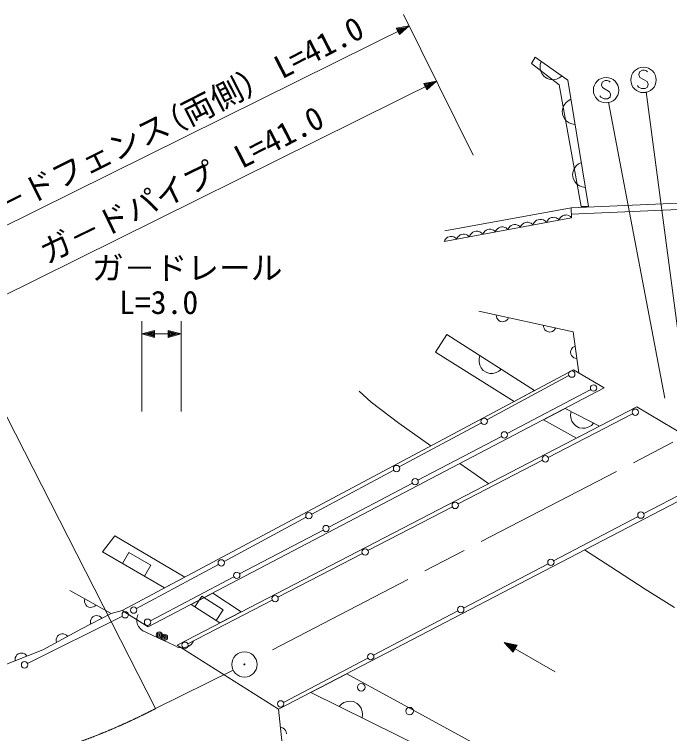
# Model space of a CAD drawing. Units: millimetres, scale not verified. Extents: x 40000 to 680000, y 20000 to 380000.
# Drawn here: x 342216 to 393798, y 272053 to 328669 of the extents above; entities that cross this region are included whole.
import ezdxf
from ezdxf.enums import TextEntityAlignment as Align

# ---------------------------------------------------------------- set-up
doc = ezdxf.new("R2010")
doc.units = ezdxf.units.MM
doc.header["$LTSCALE"] = 1000
doc.linetypes.add('CHAIN', pattern=[18.5, 12, -1.5, 3.5, -1.5])
for name, color, linetype, lineweight in [('M-BGD', 7, 'Continuous', 13), ('M-BGD-EXST', 7, 'Continuous', 13), ('M-BMK', 2, 'CHAIN', 13), ('M-BMK-SRVR', 3, 'Continuous', 13), ('M-STR-HTXT', 7, 'Continuous', 13), ('M-STR-STR1', 1, 'Continuous', 13)]:
    doc.layers.add(name, color=color, linetype=linetype, lineweight=lineweight)
doc.styles.add('ＭＳ ゴシック', font='')
doc.styles.get('ＭＳ ゴシック').set_extended_font_data('MS Gothic')

msp = doc.modelspace()

# ---------------------------------------------------------------- linework, layer by layer
at = {"layer": 'M-BGD'}
for p, q in [((382922, 324811), (383219, 325305)), ((383219, 325305), (385788, 323478)), ((385096, 323132), (382922, 324811)), ((383615, 324729), (383596, 324497)), ((383596, 324497), (383643, 324218)), ((383688, 324971), (383615, 324729)), ((383643, 324218), (383737, 324004)), ((383737, 324004), (383886, 323800)), ((383886, 323800), (384147, 323615)), ((384147, 323615), (384389, 323541)), ((384389, 323541), (384621, 323523)), ((384621, 323523), (384900, 323570)), ((384900, 323570), (385114, 323663)), ((385114, 323663), (385318, 323812)), ((385788, 323478), (387418, 313551)), ((386825, 313551), (385096, 323132)), ((385631, 321714), (385466, 321485)), ((385809, 321865), (385631, 321714)), ((386033, 321983), (385809, 321865)), ((385380, 321268), (385340, 321018)), ((385340, 321018), (385392, 320702)), ((385466, 321485), (385380, 321268)), ((385392, 320702), (385510, 320479)), ((385510, 320479), (385661, 320301)), ((385661, 320301), (385891, 320136)), ((385891, 320136), (386107, 320050)), ((386107, 320050), (386357, 320010)), ((386282, 316521), (386196, 316304)), ((386446, 316751), (386282, 316521)), ((386624, 316902), (386446, 316751)), ((386848, 317019), (386624, 316902)), ((386196, 316304), (386155, 316055)), ((386155, 316055), (386207, 315739)), ((386207, 315739), (386325, 315515)), ((386325, 315515), (386476, 315337)), ((386476, 315337), (386706, 315172)), ((386706, 315172), (386922, 315086)), ((386922, 315086), (387172, 315046)), ((398162, 313954), (386035, 313452)), ((376105, 311625), (386035, 313452)), ((386035, 313452), (386084, 312662)), ((398183, 313455), (386055, 312953)), ((387418, 313551), (386825, 313551)), ((386084, 312662), (376056, 310786)), ((383582, 312530), (383452, 312505)), ((383716, 312532), (383582, 312530)), ((383858, 312492), (383716, 312532)), ((384274, 312547), (384207, 312474)), ((384381, 312628), (384274, 312547)), ((384496, 312670), (384381, 312628)), ((384613, 312692), (384496, 312670)), ((384735, 312695), (384613, 312692)), ((384864, 312658), (384735, 312695)), ((384954, 312613), (384864, 312658)), ((385024, 312566), (384954, 312613)), ((385101, 312478), (385024, 312566)), ((385142, 312588), (385101, 312478)), ((385190, 312658), (385142, 312588)), ((385257, 312731), (385190, 312658)), ((385364, 312812), (385257, 312731)), ((385478, 312854), (385364, 312812)), ((385596, 312876), (385478, 312854)), ((385718, 312879), (385596, 312876)), ((385847, 312842), (385718, 312879)), ((385937, 312797), (385847, 312842)), ((386007, 312749), (385937, 312797)), ((386084, 312662), (386007, 312749)), ((381228, 311977), (381160, 311903)), ((381335, 312058), (381228, 311977)), ((381449, 312100), (381335, 312058)), ((381567, 312122), (381449, 312100)), ((381688, 312124), (381567, 312122)), ((381817, 312087), (381688, 312124)), ((381907, 312043), (381817, 312087)), ((381977, 311995), (381907, 312043)), ((382054, 311908), (381977, 311995)), ((382095, 312017), (382054, 311908)), ((382143, 312087), (382095, 312017)), ((382210, 312161), (382143, 312087)), ((382317, 312242), (382210, 312161)), ((382432, 312284), (382317, 312242)), ((382550, 312306), (382432, 312284)), ((382671, 312308), (382550, 312306)), ((382800, 312271), (382671, 312308)), ((382890, 312227), (382800, 312271)), ((382960, 312179), (382890, 312227)), ((383037, 312092), (382960, 312179)), ((383082, 312212), (383037, 312092)), ((383135, 312289), (383082, 312212)), ((383209, 312370), (383135, 312289)), ((383326, 312459), (383209, 312370)), ((383452, 312505), (383326, 312459)), ((383956, 312443), (383858, 312492)), ((384033, 312390), (383956, 312443)), ((384118, 312294), (384033, 312390)), ((384159, 312404), (384118, 312294)), ((384207, 312474), (384159, 312404)), ((378196, 311432), (378122, 311351)), ((378314, 311521), (378196, 311432)), ((378440, 311567), (378314, 311521)), ((378569, 311592), (378440, 311567)), ((378703, 311594), (378569, 311592)), ((378845, 311554), (378703, 311594)), ((378944, 311505), (378845, 311554)), ((379021, 311452), (378944, 311505)), ((379106, 311356), (379021, 311452)), ((379146, 311466), (379106, 311356)), ((379194, 311536), (379146, 311466)), ((379262, 311609), (379194, 311536)), ((379369, 311690), (379262, 311609)), ((379483, 311732), (379369, 311690)), ((379601, 311754), (379483, 311732)), ((379723, 311757), (379601, 311754)), ((379852, 311720), (379723, 311757)), ((379941, 311675), (379852, 311720)), ((380011, 311627), (379941, 311675)), ((380089, 311540), (380011, 311627)), ((380129, 311650), (380089, 311540)), ((380177, 311720), (380129, 311650)), ((380245, 311793), (380177, 311720)), ((380352, 311874), (380245, 311793)), ((380466, 311916), (380352, 311874)), ((380584, 311938), (380466, 311916)), ((380705, 311940), (380584, 311938)), ((380834, 311904), (380705, 311940)), ((380924, 311859), (380834, 311904)), ((380994, 311811), (380924, 311859)), ((381072, 311724), (380994, 311811)), ((381112, 311833), (381072, 311724)), ((381160, 311903), (381112, 311833)), ((376100, 310895), (376059, 310786)), ((376148, 310965), (376100, 310895)), ((376215, 311039), (376148, 310965)), ((376322, 311120), (376215, 311039)), ((376436, 311162), (376322, 311120)), ((376554, 311184), (376436, 311162)), ((376676, 311186), (376554, 311184)), ((376805, 311149), (376676, 311186)), ((376895, 311105), (376805, 311149)), ((376965, 311057), (376895, 311105)), ((377042, 310970), (376965, 311057)), ((377082, 311079), (377042, 310970)), ((377130, 311149), (377082, 311079)), ((377198, 311223), (377130, 311149)), ((377305, 311304), (377198, 311223)), ((377419, 311346), (377305, 311304)), ((377537, 311368), (377419, 311346)), ((377659, 311370), (377537, 311368)), ((377788, 311333), (377659, 311370)), ((377877, 311289), (377788, 311333)), ((377947, 311241), (377877, 311289)), ((378025, 311154), (377947, 311241)), ((378069, 311274), (378025, 311154)), ((378122, 311351), (378069, 311274)), ((378778, 305296), (386202, 303691)), ((380145, 305000), (380159, 304875)), ((380159, 304875), (380196, 304764)), ((380196, 304764), (380273, 304645)), ((380273, 304645), (380358, 304566)), ((380978, 304595), (381058, 304680)), ((381058, 304680), (381122, 304789)), ((380358, 304566), (380467, 304501)), ((380467, 304501), (380623, 304467)), ((380623, 304467), (380749, 304481)), ((380749, 304481), (380859, 304519)), ((380859, 304519), (380978, 304595)), ((383857, 304198), (383871, 304072)), ((383871, 304072), (383909, 303962)), ((375366, 302069), (376249, 303474)), ((376249, 303474), (383174, 299063)), ((383909, 303962), (383985, 303843)), ((383985, 303843), (384070, 303763)), ((384070, 303763), (384179, 303699)), ((384179, 303699), (384336, 303665)), ((384336, 303665), (384461, 303679)), ((384461, 303679), (384572, 303716)), ((384572, 303716), (384691, 303793)), ((384691, 303793), (384770, 303878)), ((384770, 303878), (384835, 303987)), ((386202, 303691), (386656, 300447)), ((386156, 302434), (386071, 302322)), ((386247, 302508), (386156, 302434)), ((386360, 302564), (386247, 302508)), ((381573, 298209), (375366, 302069)), ((378868, 301806), (378807, 301560)), ((386025, 302214), (386002, 302090)), ((386002, 302090), (386025, 301931)), ((386071, 302322), (386025, 302214)), ((386025, 301931), (386081, 301818)), ((386081, 301818), (386154, 301728)), ((378807, 301560), (378801, 301327)), ((378801, 301327), (378862, 301051)), ((386154, 301728), (386267, 301642)), ((386267, 301642), (386374, 301597)), ((386374, 301597), (386499, 301574)), ((386235, 300695), (350704, 281748)), ((378862, 301051), (378966, 300843)), ((378966, 300843), (379126, 300646)), ((379126, 300646), (379396, 300474)), ((380359, 300572), (380555, 300731)), ((379396, 300474), (379641, 300413)), ((379418, 296755), (385876, 300233)), ((379641, 300413), (379874, 300407)), ((379874, 300407), (380150, 300468)), ((380150, 300468), (380359, 300572)), ((352761, 280446), (388658, 299268)), ((370309, 298137), (369346, 299020)), ((387590, 299140), (381010, 295685)), ((383174, 299063), (381573, 298209)), ((372477, 296492), (370309, 298137)), ((391210, 297764), (355024, 279015)), ((383863, 296754), (385565, 297646)), ((385565, 297646), (388290, 296251)), ((386037, 297404), (385999, 297154)), ((386457, 295301), (383863, 296754)), ((384232, 293798), (390877, 297236)), ((385999, 297154), (386015, 296922)), ((386015, 296922), (386102, 296653)), ((375013, 294711), (372477, 296492)), ((372519, 293040), (378978, 296518)), ((386102, 296653), (386225, 296455)), ((386225, 296455), (386402, 296274)), ((386402, 296274), (386687, 296128)), ((388290, 296251), (386457, 295301)), ((386687, 296128), (386937, 296090)), ((386937, 296090), (387169, 296106)), ((387169, 296106), (387439, 296192)), ((387439, 296192), (387637, 296316)), ((387637, 296316), (387817, 296493)), ((380568, 295453), (373988, 291999)), ((377142, 290130), (383788, 293568)), ((377282, 293303), (378497, 292480)), ((363002, 273967), (399430, 292921)), ((365621, 289324), (372079, 292802)), ((398405, 292853), (391758, 289369)), ((378497, 292480), (379558, 291726)), ((373545, 291766), (366965, 288312)), ((370053, 286463), (376698, 289901)), ((358722, 285609), (365180, 289087)), ((391316, 289137), (384669, 285654)), ((349162, 286375), (350119, 287616)), ((350119, 287616), (355626, 284372)), ((366523, 288080), (359943, 284626)), ((387103, 286507), (389172, 285177)), ((354032, 283522), (349162, 286375)), ((351239, 286317), (350734, 285454)), ((352965, 285306), (351239, 286317)), ((362964, 282795), (369609, 286233)), ((351823, 281894), (358282, 285372)), ((384226, 285422), (377580, 281939)), ((352459, 284443), (352965, 285306)), ((389172, 285177), (391861, 283412)), ((359500, 284393), (352920, 280939)), ((355626, 284372), (354032, 283522)), ((346573, 283326), (349835, 281517)), ((356145, 282221), (357843, 283111)), ((357843, 283111), (360074, 281632)), ((391861, 283412), (394189, 281967)), ((347767, 282664), (347744, 282540)), ((347744, 282540), (347748, 282423)), ((355875, 279128), (362520, 282566)), ((356975, 282874), (356432, 282035)), ((358654, 281788), (356975, 282874)), ((347748, 282423), (347786, 282287)), ((347786, 282287), (347845, 282186)), ((347845, 282186), (347930, 282093)), ((347930, 282093), (348070, 282016)), ((348070, 282016), (348195, 281992)), ((348195, 281992), (348311, 281996)), ((348311, 281996), (348447, 282035)), ((348447, 282035), (348548, 282094)), ((348548, 282094), (348641, 282179)), ((358398, 280763), (356145, 282221)), ((349835, 281517), (347495, 280312)), ((349835, 281517), (350704, 281748)), ((351900, 281316), (351951, 281425)), ((358111, 280949), (358654, 281788)), ((360074, 281632), (358398, 280763)), ((377137, 281707), (370491, 278224)), ((343238, 277578), (350718, 281298)), ((348209, 280927), (348201, 280811)), ((348252, 281062), (348209, 280927)), ((348313, 281161), (348252, 281062)), ((348402, 281251), (348313, 281161)), ((348544, 281325), (348402, 281251)), ((348669, 281344), (348544, 281325)), ((348785, 281336), (348669, 281344)), ((348920, 281293), (348785, 281336)), ((349019, 281232), (348920, 281293)), ((349109, 281144), (349019, 281232)), ((351852, 281118), (351900, 281316)), ((351859, 280850), (351852, 281118)), ((351900, 280654), (351859, 280850)), ((347495, 280312), (344445, 278645)), ((348201, 280811), (348221, 280686)), ((351994, 280478), (351900, 280654)), ((352161, 280268), (351994, 280478)), ((352325, 280147), (352161, 280268)), ((345612, 279716), (345553, 279615)), ((345698, 279809), (345612, 279716)), ((345838, 279885), (345698, 279809)), ((345963, 279908), (345838, 279885)), ((346079, 279903), (345963, 279908)), ((346215, 279863), (346079, 279903)), ((346316, 279804), (346215, 279863)), ((346408, 279718), (346316, 279804)), ((352615, 280012), (352325, 280147)), ((353521, 279589), (352615, 280012)), ((345513, 279480), (345508, 279363)), ((345508, 279363), (345531, 279239)), ((345553, 279615), (345513, 279480)), ((353922, 279402), (353521, 279589)), ((354828, 278979), (353922, 279402)), ((356271, 279233), (356097, 279049)), ((356338, 279378), (356271, 279233)), ((384792, 276927), (380782, 279233)), ((380782, 279233), (381489, 278457)), ((381808, 279012), (380782, 279233)), ((380886, 279173), (381484, 278529)), ((381743, 278980), (380886, 279173)), ((344445, 278645), (341040, 277298)), ((355118, 278844), (354828, 278979)), ((355406, 278798), (355118, 278844)), ((355638, 278822), (355406, 278798)), ((355903, 278919), (355638, 278822)), ((356097, 279049), (355903, 278919)), ((380990, 279113), (381479, 278601)), ((381679, 278948), (380990, 279113)), ((381094, 279053), (381475, 278673)), ((381614, 278916), (381094, 279053)), ((381198, 278994), (381470, 278745)), ((381550, 278884), (381198, 278994)), ((381336, 278914), (381465, 278817)), ((381485, 278851), (381336, 278914)), ((381465, 278817), (381485, 278851)), ((381470, 278745), (381550, 278884)), ((381475, 278673), (381614, 278916)), ((381479, 278601), (381679, 278948)), ((381484, 278529), (381743, 278980)), ((381489, 278457), (381808, 279012)), ((342289, 278029), (342270, 277914)), ((342345, 278159), (342289, 278029)), ((342416, 278251), (342345, 278159)), ((342513, 278333), (342416, 278251)), ((342662, 278391), (342513, 278333)), ((342788, 278398), (342662, 278391)), ((342903, 278379), (342788, 278398)), ((343033, 278323), (342903, 278379)), ((343126, 278252), (343033, 278323)), ((343207, 278156), (343126, 278252)), ((370048, 277992), (363402, 274509)), ((342270, 277914), (342277, 277788)), ((365549, 275292), (368377, 276764)), ((368377, 276764), (379832, 270524)), ((378095, 269105), (365549, 275292)), ((368663, 274604), (368431, 274584)), ((368914, 274569), (368663, 274604)), ((367967, 274367), (367789, 274188)), ((368163, 274494), (367967, 274367)), ((368431, 274584), (368163, 274494)), ((369201, 274428), (368914, 274569)), ((369380, 274250), (369201, 274428)), ((369507, 274054), (369380, 274250)), ((369598, 273786), (369507, 274054)), ((363412, 270169), (363002, 273967)), ((369582, 273303), (369617, 273554)), ((369617, 273554), (369598, 273786)), ((363277, 272538), (363153, 272565)), ((363383, 272489), (363277, 272538)), ((363493, 272400), (363383, 272489)), ((363563, 272307), (363493, 272400)), ((363616, 272192), (363563, 272307)), ((363633, 272033), (363616, 272192))]:
    msp.add_line(p, q, dxfattribs=at)
for centre, major_axis in [((386096, 300351), (250, 0)), ((387811, 299256), (250, 0)), ((391099, 297351), (250, 0)), ((379198, 296636), (250, 0)), ((380789, 295569), (250, 0)), ((384010, 293683), (250, 0)), ((372299, 292921), (250, 0)), ((373766, 291883), (250, 0)), ((376920, 290016), (250, 0)), ((365401, 289206), (250, 0)), ((391537, 289253), (250, 0)), ((366744, 288196), (250, 0)), ((369831, 286348), (250, 0)), ((358502, 285491), (250, 0)), ((384448, 285538), (250, 0)), ((359722, 284509), (250, 0)), ((362742, 282680), (250, 0)), ((351603, 281775), (250, 0)), ((377359, 281823), (250, 0)), ((350941, 281409), (250, 0)), ((352699, 280823), (250, 0)), ((353627, 279815), (250, 0)), ((353627, 279815), (150, 0)), ((353627, 279815), (50, 0)), ((354028, 279628), (250, 0)), ((354028, 279628), (150, 0)), ((354028, 279628), (50, 0)), ((355653, 279013), (250, 0)), ((370270, 278108), (250, 0)), ((343014, 277467), (250, 0)), ((369522, 275698), (300, 0)), ((363180, 274393), (250, 0)), ((373326, 273821), (300, 0))]:
    msp.add_ellipse(centre, major_axis=major_axis, ratio=0.999761, dxfattribs=at)
at = {"layer": 'M-BGD-EXST'}
for p, q in [((391424, 324149), (391384, 323909)), ((391384, 323909), (391464, 323709)), ((391663, 324269), (391424, 324149)), ((391823, 324269), (391663, 324269)), ((391983, 324229), (391823, 324269)), ((392063, 324149), (391983, 324229)), ((388475, 323345), (388435, 323105)), ((388715, 323465), (388475, 323345)), ((388875, 323465), (388715, 323465)), ((389035, 323425), (388875, 323465)), ((389115, 323345), (389035, 323425)), ((391464, 323709), (392023, 323389)), ((392023, 323389), (392103, 323189)), ((388435, 323105), (388515, 322905)), ((388515, 322905), (389075, 322585)), ((391344, 322949), (391264, 323069)), ((391584, 322829), (391344, 322949)), ((391863, 322829), (391584, 322829)), ((392063, 322949), (391863, 322829)), ((392103, 323189), (392063, 322949)), ((388395, 322145), (388315, 322265)), ((389075, 322585), (389155, 322385)), ((389155, 322385), (389115, 322145)), ((391945, 322571), (395027, 299393)), ((388635, 322025), (388395, 322145)), ((388915, 322025), (388635, 322025)), ((389115, 322145), (388915, 322025)), ((388996, 321767), (393419, 298455))]:
    msp.add_line(p, q, dxfattribs=at)
for centre in [(391743, 323509), (388795, 322705)]:
    msp.add_ellipse(centre, major_axis=(1000, 0), ratio=0.999761, dxfattribs=at)
at = {"layer": 'M-BMK'}
for p, q in [((406042, 301207), (361216, 277957)), ((359432, 277052), (353332, 274024))]:
    msp.add_line(p, q, dxfattribs=at)
msp.add_ellipse((330326, 318401), major_axis=(49995, 0), ratio=0.999761, start_param=4.275913, end_param=5.190565, dxfattribs=at)
at = {"layer": 'M-BMK-SRVR'}
for major_axis in [(1000, 0), (40, 0)]:
    msp.add_ellipse((360328, 277496), major_axis=major_axis, ratio=0.999761, dxfattribs=at)
at = {"layer": 'M-STR-HTXT'}
for p, q in [((372857, 328669), (378344, 317599)), ((337119, 309847), (373301, 327774)), ((372280, 327581), (373301, 327774)), ((372529, 327079), (372280, 327581)), ((372352, 327527), (373050, 327649)), ((372529, 327168), (372352, 327527)), ((372423, 327473), (372906, 327578)), ((372530, 327258), (372423, 327473)), ((372494, 327419), (372691, 327472)), ((372530, 327347), (372494, 327419)), ((373301, 327774), (372529, 327079)), ((373050, 327649), (372529, 327168)), ((372906, 327578), (372530, 327258)), ((372691, 327472), (372530, 327347)), ((339276, 305496), (375458, 323422)), ((374437, 323229), (375458, 323422)), ((374509, 323175), (375207, 323298)), ((375458, 323422), (374686, 322728)), ((375207, 323298), (374686, 322817)), ((374686, 322728), (374437, 323229)), ((374686, 322817), (374509, 323175)), ((374580, 323121), (375063, 323227)), ((374687, 322906), (374580, 323121)), ((374651, 323068), (374848, 323120)), ((374687, 322996), (374651, 323068)), ((375063, 323227), (374687, 322906)), ((374848, 323120), (374687, 322996)), ((353332, 274024), (335397, 309174)), ((352248, 297400), (352248, 304510)), ((355335, 304510), (355335, 297400)), ((352248, 303510), (353248, 303790)), ((352248, 303510), (355335, 303510)), ((353248, 303230), (352248, 303510)), ((352528, 303510), (353208, 303710)), ((353208, 303310), (352528, 303510)), ((352688, 303510), (353168, 303630)), ((353168, 303390), (352688, 303510)), ((352928, 303510), (353128, 303550)), ((353128, 303470), (352928, 303510)), ((353128, 303550), (353128, 303470)), ((353168, 303630), (353168, 303390)), ((353208, 303710), (353208, 303310)), ((353248, 303790), (353248, 303230)), ((354335, 303230), (354335, 303790)), ((354335, 303790), (355335, 303510)), ((355335, 303510), (354335, 303230)), ((354375, 303310), (354375, 303710)), ((354375, 303710), (355055, 303510)), ((355055, 303510), (354375, 303310)), ((354415, 303390), (354415, 303630)), ((354415, 303630), (354895, 303510)), ((354895, 303510), (354415, 303390)), ((354455, 303470), (354455, 303550)), ((354455, 303550), (354655, 303510)), ((354655, 303510), (354455, 303470))]:
    msp.add_line(p, q, dxfattribs=at)
at = {"layer": 'M-STR-STR1'}
for p, q in [((388658, 299268), (386235, 300695)), ((399430, 292921), (391210, 297764)), ((350704, 281748), (352761, 280446)), ((355024, 279015), (363002, 273967))]:
    msp.add_line(p, q, dxfattribs=at)

# ---------------------------------------------------------------- texts
at = {"layer": 'M-STR-HTXT', "style": 'ＭＳ ゴシック'}
for s, rotation, p in [('L=41.0', 27.194, (363521, 323050)), ('（両側）', 27.094, (354004, 318228)), ('L=41.0', 27.194, (360377, 315997)), ('ガ－ドフェンス', 26.595, (339239, 311004)), ('ガ－ドパイプ', 25.795, (345013, 308497))]:
    msp.add_text(s, height=1833, rotation=rotation, dxfattribs=at).set_placement(p, align=Align.BOTTOM_LEFT)
for s, p in [('ガ－ドレール', (348322, 307246)), ('L=3.0', (350456, 304531))]:
    msp.add_text(s, height=1833, dxfattribs=at).set_placement(p, align=Align.BOTTOM_LEFT)

doc.saveas('drawing.dxf')
